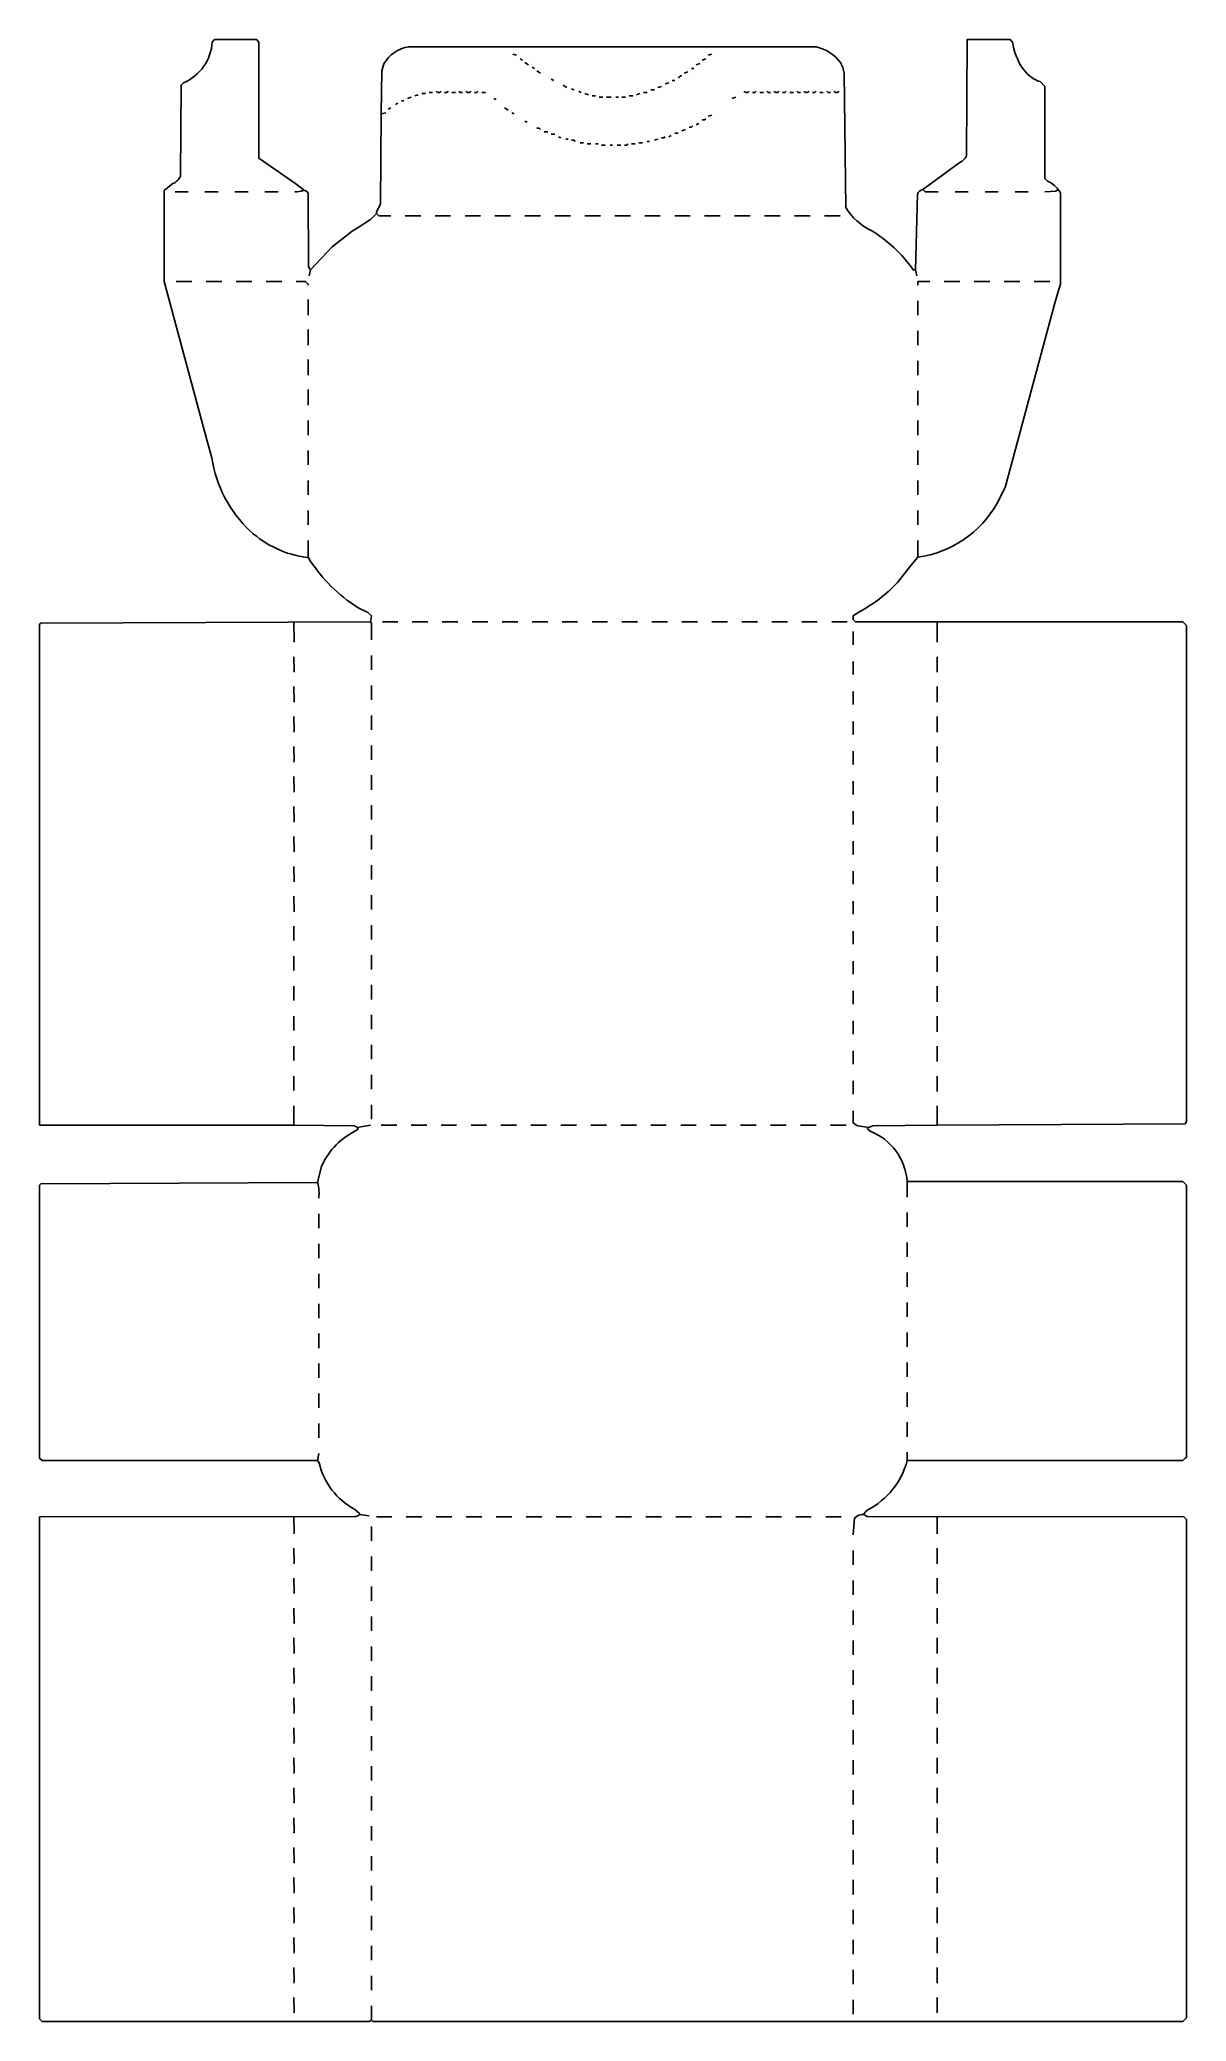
# Model space of a CAD drawing. Extents: x 50 to 1007, y 85 to 1739.
import ezdxf

# ---------------------------------------------------------------- set-up
doc = ezdxf.new("R2010")
doc.units = 0
doc.layers.get('0').update_dxf_attribs({"linetype": 'CONTINUOUS'})

msp = doc.modelspace()

# ---------------------------------------------------------------- linework, layer by layer
at = {"color": 250, "linetype": 'CONTINUOUS'}
for points in [[(274, 1307), (273.1, 1306.8, -0.152933), (225.795082, 1328.754098, -0.165149), (193.647059, 1389.911765), (189.647059, 1404.911765), (154, 1537), (154, 1613), (160, 1618), (161.1, 1618.8, 0.194236), (167.506577, 1625.006408), (168, 1701), (170, 1703, 0.287143), (194, 1737), (196, 1739), (231, 1739), (233, 1737), (233, 1640), (263.846154, 1618.769231), (270, 1614), (270, 1613), (272, 1613), (274, 1611), (274.491808, 1550.007932, 0.143742), (276, 1547), (275, 1542)], [(783, 1307, 0.233597), (849, 1352), (855.8, 1365.1), (897.647059, 1520.088235), (899.352941, 1526.911765), (902, 1535), (902, 1611), (900.8, 1612.9), (900, 1614, 0.128393), (891, 1621), (889, 1623), (889, 1700), (885, 1704), (883.2, 1704.4, -0.137203), (870.230769, 1715.153846, -0.116895), (862, 1737), (860, 1739), (824, 1739), (823.505154, 1642.005049, -0.179808), (817, 1636), (787, 1614, 0.216329), (782.491671, 1609.99194), (781, 1547), (782, 1542)], [(276, 1547), (294, 1566), (310.9, 1579.2), (315.9, 1582.2), (326, 1589), (331, 1594), (331.2, 1594.9), (334.506664, 1602.006491), (335, 1677), (335.486131, 1712.986861), (337.3, 1718.9, -0.2302), (358, 1733), (698, 1733, -0.177131), (718.2, 1720.1, -0.086556), (721.504504, 1710.995576), (722.8, 1598.9, 0.154293), (743.9, 1579.8, -0.102785), (779, 1547), (781, 1547)], [(263, 1612, 0.070182), (270, 1613)], [(326, 1253), (327, 1258), (324, 1261), (315.9, 1264.8), (312.153846, 1267.230769, -0.105674), (274, 1307), (274, 1321)], [(327, 1238), (327, 1252), (326, 1253), (51, 1252), (50, 1251), (50, 833), (262, 833), (311.990392, 832.509992, -0.143278), (315, 831), (326, 833)], [(282, 785), (285.3, 798.9, -0.172914), (315, 829), (316, 831)], [(774, 773), (774, 786, 0.289625), (743, 828), (741, 830), (741, 831)], [(317, 508), (317, 509), (313.1, 512.2, -0.214816), (283.2, 551.1), (282, 553), (52, 553), (50, 555), (50, 783), (51, 784), (282, 785, -0.085202), (283, 772)], [(729, 491), (730, 505, -0.221903), (738, 508), (738, 509), (740, 511), (741.1, 511.8, 0.210077), (774, 553), (1004, 553), (1006, 555), (1007, 556), (1007, 783), (1004, 786), (774, 786)], [(325, 507), (317, 508, -0.141847), (313.99812, 506.498106), (50, 506), (50, 87), (52, 85), (325, 85), (327, 86), (328, 85), (1004, 85), (1007, 88), (1007, 504), (1005, 506), (741.00188, 506.498106, -0.145355), (738, 508)]]:
    msp.add_lwpolyline(points, format="xyb", dxfattribs=at)
at = {"color": 237, "linetype": 'CONTINUOUS'}
for points in [[(448, 1726), (445, 1727)], [(569, 1657), (571, 1657), (572, 1658)]]:
    msp.add_lwpolyline(points, dxfattribs=at)
at = {"color": 27, "linetype": 'CONTINUOUS'}
for points in [[(453, 1722), (451, 1723)], [(357, 1690), (360, 1691)], [(375, 1695), (378, 1695)], [(490, 1699), (487, 1701)], [(502, 1695), (500, 1696)], [(572, 1702), (575, 1703)], [(457, 1670), (455, 1671)], [(603, 1672), (605, 1672), (606, 1673)], [(608, 1675), (611, 1676)], [(586, 1663), (589, 1664)], [(592, 1666), (594, 1666), (595, 1667)], [(544, 1652), (547, 1652)], [(550, 1653), (553, 1653)]]:
    msp.add_lwpolyline(points, dxfattribs=at)
at = {"color": 197, "linetype": 'CONTINUOUS'}
for points in [[(603, 1722), (606, 1723)], [(608, 1726), (611, 1727)], [(598, 1718), (601, 1719)], [(496, 1697), (494, 1698)], [(523, 1691), (527, 1691)], [(554, 1695), (557, 1695)], [(560, 1697), (563, 1697)], [(566, 1699), (569, 1700)], [(347, 1685), (349, 1686)]]:
    msp.add_lwpolyline(points, dxfattribs=at)
at = {"color": 250, "linetype": 'CONTINUOUS'}
for points in [[(458, 1718), (455, 1720)], [(463, 1715), (461, 1716)], [(479, 1705), (477, 1706)], [(578, 1705), (580, 1705)], [(588, 1711), (591, 1712)], [(594, 1715), (596, 1715)], [(352, 1688), (354, 1688)], [(369, 1694), (372, 1694)], [(431, 1689), (429, 1690)], [(531, 1691), (533, 1691)], [(536, 1691), (539, 1691)], [(542, 1692), (545, 1692)], [(335, 1677), (339, 1678)], [(341, 1681), (343, 1682)], [(446, 1677), (444, 1678)], [(468, 1664), (467, 1665), (465, 1665)], [(477, 1660), (480, 1660)], [(485, 1657), (483, 1658)], [(489, 1656), (491, 1656)], [(557, 1654), (559, 1654)], [(514, 1652), (516, 1652)], [(526, 1651), (528, 1651)], [(532, 1651), (535, 1651)], [(163, 1612), (174, 1612)], [(188, 1612), (199, 1612)], [(213, 1612), (224, 1612)], [(238, 1612), (249, 1612)], [(800, 1612), (789, 1612), (787, 1614)], [(814, 1612), (825, 1612)], [(839, 1612), (850, 1612)], [(864, 1612), (875, 1612)], [(889, 1612), (897.955446, 1612.445545), (900, 1614)], [(343, 1592), (333, 1592), (331, 1594)], [(355, 1592), (368, 1592)], [(380, 1592), (393, 1592)], [(405, 1592), (418, 1592)], [(430, 1592), (443, 1592)], [(455, 1592), (468, 1592)], [(480, 1592), (493, 1592)], [(505, 1592), (518, 1592)], [(530, 1592), (543, 1592)], [(555, 1592), (568, 1592)], [(580, 1592), (593, 1592)], [(605, 1592), (618, 1592)], [(630, 1592), (643, 1592)], [(655, 1592), (668, 1592)], [(680, 1592), (693, 1592)], [(705, 1592), (718, 1592)], [(164, 1537), (177, 1537)], [(189, 1537), (202, 1537)], [(214, 1537), (227, 1537)], [(239, 1537), (252, 1537)], [(274, 1534), (274, 1535), (272, 1537), (264, 1537)], [(274, 1509), (274, 1522)], [(783, 1534), (783, 1537), (793, 1537)], [(805, 1537), (818, 1537)], [(830, 1537), (843, 1537)], [(855, 1537), (868, 1537)], [(880, 1537), (893, 1537)], [(783, 1509), (783, 1521)], [(274, 1484), (274, 1497)], [(783, 1484), (783, 1496)], [(274, 1459), (274, 1472)], [(783, 1459), (783, 1471)], [(274, 1434), (274, 1447)], [(783, 1434), (783, 1446)], [(274, 1409), (274, 1421)], [(783, 1409), (783, 1421)], [(274, 1384), (274, 1396)], [(783, 1384), (783, 1396)], [(274, 1359), (274, 1371)], [(783, 1359), (783, 1371)], [(274, 1334), (274, 1346)], [(783, 1334), (783, 1346)], [(729, 845), (729, 835), (731.9, 832.8), (733.067568, 832.405405), (742, 831), (745.008923, 832.509253), (799, 833), (1005.990339, 833.999907), (1007, 836), (1007, 1250), (1004, 1253), (731, 1253), (729, 1255), (729, 1258), (730, 1259), (738.9, 1264.2), (749.1, 1270.8), (759, 1279), (766, 1286), (777, 1300), (783, 1307), (783, 1321)], [(336, 1253), (349, 1253)], [(361, 1253), (374, 1253)], [(386, 1253), (399, 1253)], [(411, 1253), (424, 1253)], [(436, 1253), (449, 1253)], [(461, 1253), (474, 1253)], [(486, 1253), (499, 1253)], [(511, 1253), (524, 1253)], [(536, 1253), (549, 1253)], [(561, 1253), (574, 1253)], [(586, 1253), (599, 1253)], [(611, 1253), (624, 1253)], [(636, 1253), (649, 1253)], [(661, 1253), (674, 1253)], [(686, 1253), (699, 1253)], [(711, 1253), (724, 1253)], [(729, 1234), (729, 1245)], [(799, 1236), (799, 1253)], [(262, 1211), (262.5, 1212), (262, 1224)], [(327, 1213), (327, 1225)], [(799, 1211), (799, 1224)], [(729, 1209), (729, 1220)], [(262, 1186), (262.5, 1187), (262, 1199)], [(327, 1188), (327, 1200)], [(729, 1184), (729, 1195)], [(799, 1186), (799, 1199)], [(327, 1163), (327, 1175)], [(262, 1161), (262.5, 1162), (262, 1174)], [(729, 1159), (729, 1170)], [(799, 1161), (799, 1174)], [(262, 1136), (262.5, 1137), (262, 1149)], [(327, 1138), (327, 1150)], [(729, 1134), (729, 1145)], [(799, 1136), (799, 1149)], [(327, 1113), (327, 1125)], [(262, 1111), (262.5, 1112), (262, 1124)], [(729, 1109), (729, 1120)], [(799, 1111), (799, 1124)], [(262, 1086), (262.5, 1087), (262, 1099)], [(327, 1088), (327, 1100)], [(729, 1084), (729, 1095)], [(799, 1086), (799, 1099)], [(262, 1061), (262.5, 1062), (262, 1074)], [(327, 1063), (327, 1075)], [(729, 1059), (729, 1070)], [(799, 1061), (799, 1074)], [(262, 1036), (262.5, 1037), (262, 1049)], [(327, 1038), (327, 1050)], [(729, 1034), (729, 1045)], [(799, 1036), (799, 1049)], [(262, 1011), (262.5, 1012), (262, 1024)], [(327, 1013), (327, 1025)], [(729, 1009), (729, 1020)], [(799, 1011), (799, 1024)], [(262, 987), (262, 999)], [(327, 988), (327, 1000)], [(729, 984), (729, 995)], [(799, 986), (799, 999)], [(262, 962), (262, 974)], [(327, 963), (327, 975)], [(729, 959), (729, 970)], [(799, 961), (799, 974)], [(262, 937), (262, 949)], [(327, 938), (327, 950)], [(729, 934), (729, 945)], [(799, 936), (799, 949)], [(262, 912), (262, 924)], [(327, 913), (327, 925)], [(729, 909), (729, 920)], [(799, 911), (799, 924)], [(262, 887), (262, 899)], [(327, 888), (327, 900)], [(729, 884), (729, 895)], [(799, 886), (799, 899)], [(262, 862), (262, 874)], [(327, 863), (327, 875)], [(729, 859), (729, 870)], [(799, 861), (799, 874)], [(262, 833), (262, 849)], [(327, 838), (327, 850)], [(799, 833), (799, 849)], [(335, 833), (348, 833)], [(360, 833), (373, 833)], [(385, 833), (398, 833)], [(410, 833), (423, 833)], [(435, 833), (448, 833)], [(460, 833), (473, 833)], [(485, 833), (498, 833)], [(510, 833), (523, 833)], [(535, 833), (548, 833)], [(560, 833), (573, 833)], [(585, 833), (598, 833)], [(610, 833), (623, 833)], [(635, 833), (648, 833)], [(660, 833), (673, 833)], [(685, 833), (698, 833)], [(710, 833), (723, 833)], [(283, 747), (283, 759)], [(283, 722), (283, 734)], [(283, 697), (283, 709)], [(283, 672), (283, 684)], [(283, 647), (283, 659)], [(283, 622), (283, 634)], [(283, 597), (283, 609)], [(283, 572), (283, 584)], [(282, 553), (283, 559)], [(262, 492), (262.5, 493), (262, 506)], [(327, 486), (327, 498)], [(331, 506), (344, 506)], [(356, 506), (369, 506)], [(381, 506), (394, 506)], [(406, 506), (419, 506)], [(431, 506), (444, 506)], [(456, 506), (469, 506)], [(481, 506), (494, 506)], [(506, 506), (519, 506)], [(531, 506), (544, 506)], [(556, 506), (569, 506)], [(581, 506), (594, 506)], [(606, 506), (619, 506)], [(631, 506), (644, 506)], [(656, 506), (669, 506)], [(681, 506), (694, 506)], [(706, 506), (719, 506)], [(799, 492), (799, 506)], [(799, 467), (799, 480)], [(327, 461), (327, 473)], [(729, 466), (729, 478)], [(327, 436), (327, 448)], [(729, 441), (729, 453)], [(799, 442), (799, 455)], [(327, 411), (327, 423)], [(729, 416), (729, 428)], [(799, 417), (799, 430)], [(327, 386), (327, 398)], [(729, 391), (729, 403)], [(799, 392), (799, 405)], [(327, 361), (327, 373)], [(729, 366), (729, 378)], [(799, 367), (799, 380)], [(327, 336), (327, 348)], [(729, 341), (729, 353)], [(799, 342), (799, 355)], [(327, 311), (327, 323)], [(729, 316), (729, 328)], [(799, 317), (799, 330)], [(327, 286), (327, 298)], [(729, 291), (729, 303)], [(799, 292), (799, 305)], [(327, 261), (327, 273)], [(729, 266), (729, 278)], [(799, 267), (799, 280)], [(729, 241), (729, 253)], [(799, 242), (799, 255)], [(327, 236), (327, 248)], [(327, 211), (327, 223)], [(729, 216), (729, 228)], [(799, 217), (799, 230)], [(729, 191), (729, 203)], [(799, 192), (799, 205)], [(327, 186), (327, 198)], [(327, 161), (327, 173)], [(729, 166), (729, 178)], [(799, 167), (799, 180)], [(729, 141), (729, 153)], [(799, 142), (799, 155)], [(327, 136), (327, 148)], [(327, 111), (327, 123)], [(729, 116), (729, 128)], [(799, 117), (799, 130)], [(729, 91), (729, 103)], [(799, 92), (799, 105)], [(327, 86), (327, 98)]]:
    msp.add_lwpolyline(points, dxfattribs=at)
at = {"color": 37, "linetype": 'CONTINUOUS'}
for points in [[(468, 1711), (465, 1713)], [(471, 1662), (474, 1662)], [(497, 1654), (496, 1655), (494, 1655)], [(580, 1661), (583, 1661)]]:
    msp.add_lwpolyline(points, dxfattribs=at)
at = {"color": 251, "linetype": 'CONTINUOUS'}
msp.add_lwpolyline([(583, 1707, -0.184026), (586, 1709)], format="xyb", dxfattribs=at)
for points in [[(363, 1692), (366, 1693)], [(403, 1695), (401, 1695), (400, 1696)], [(508, 1693), (505, 1694)], [(511, 1692), (514, 1692)], [(517, 1691), (520, 1691)], [(548, 1693), (551, 1694)], [(628, 1690), (631, 1691)], [(660, 1695), (658, 1695), (657, 1696)], [(685, 1695), (683, 1695), (682, 1696)], [(710, 1695), (708, 1695), (707, 1696)], [(441, 1680), (438, 1682)], [(563, 1655), (566, 1656)], [(575, 1658), (577, 1659)], [(598, 1668), (600, 1669)], [(501, 1653), (504, 1653)], [(507, 1652), (510, 1652)], [(519, 1651), (522, 1651)], [(538, 1651), (540, 1651), (541, 1652)], [(774, 748), (774, 760)], [(774, 723), (774, 735)], [(774, 698), (774, 710)], [(774, 673), (774, 685)], [(774, 648), (774, 660)], [(774, 623), (774, 635)], [(774, 598), (774, 610)], [(774, 573), (774, 585)], [(774, 553), (774, 560)]]:
    msp.add_lwpolyline(points, dxfattribs=at)
at = {"color": 252, "linetype": 'CONTINUOUS'}
for points in [[(381, 1696, 0.618034), (385, 1696)], [(406, 1696, 0.618034), (410, 1696)], [(638, 1696, 0.618034), (642, 1696)], [(663, 1696, 0.618034), (667, 1696)], [(688, 1696, 0.618034), (692, 1696)], [(713, 1696, 0.618034), (717, 1696)]]:
    msp.add_lwpolyline(points, format="xyb", dxfattribs=at)
for points in [[(388, 1695), (390, 1695), (391, 1696)], [(394, 1695), (397, 1695)], [(413, 1695), (415, 1695), (416, 1696)], [(419, 1695), (422, 1695)], [(645, 1695), (647, 1695), (648, 1696)], [(651, 1695), (654, 1695)], [(670, 1695), (672, 1695), (673, 1696)], [(676, 1695), (679, 1695)], [(695, 1695), (697, 1695), (698, 1696)], [(701, 1695), (704, 1695)]]:
    msp.add_lwpolyline(points, dxfattribs=at)
at = {"color": 247, "linetype": 'CONTINUOUS'}
for points in [[(262, 1236), (262.5, 1237), (262, 1253)], [(262, 467), (262.5, 468), (262, 480)], [(262, 442), (262.5, 443), (262, 455)], [(262, 417), (262.5, 418), (262, 430)], [(262, 392), (262.5, 393), (262, 405)], [(262, 367), (262.5, 368), (262, 380)], [(262, 342), (262.5, 343), (262, 355)], [(262, 317), (262.5, 318), (262, 330)], [(262, 292), (262.5, 293), (262, 305)], [(262, 267), (262.5, 268), (262, 280)], [(262, 242), (262.5, 243), (262, 255)], [(262, 217), (262.5, 218), (262, 230)], [(262, 192), (262.5, 193), (262, 205)], [(262, 167), (262.5, 168), (262, 180)], [(262, 142), (262.5, 143), (262, 155)], [(262, 117), (262.5, 118), (262, 130)], [(262, 92), (262.5, 93), (262, 105)]]:
    msp.add_lwpolyline(points, dxfattribs=at)

doc.saveas('drawing.dxf')
